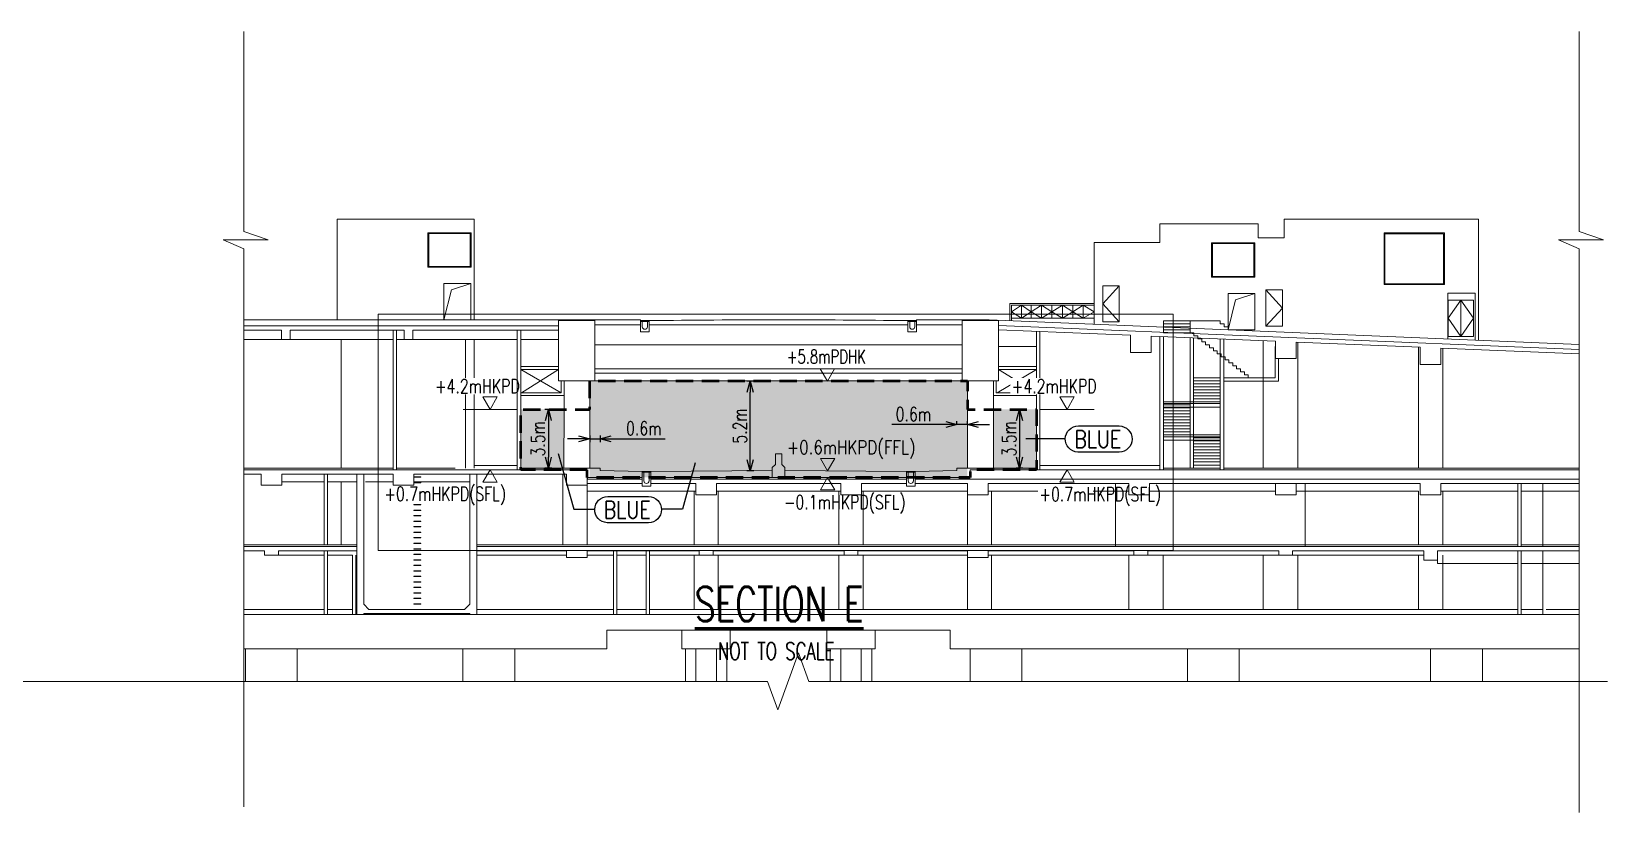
# Model space of a CAD drawing. Header units: millimetres. Extents: x 829698 to 839067, y 817400 to 823544.
# Drawn here: x 837696 to 838609, y 818438 to 818892 of the extents above; entities that cross this region are included whole.
import ezdxf
from ezdxf.enums import TextEntityAlignment as Align

# ---------------------------------------------------------------- set-up
doc = ezdxf.new("R2010")
doc.units = ezdxf.units.MM
doc.linetypes.add('DASHED2', pattern=[0.375, 0.25, -0.125])
for name, color, linetype, lineweight in [('01-feature', 8, 'Continuous', 13), ('01-occup', 7, 'DASHED2', 50), ('01-txt', 7, 'Continuous', 20), ('02-txt', 7, 'Continuous', 25)]:
    doc.layers.add(name, color=color, linetype=linetype, lineweight=lineweight)
doc.layers.add('01-hatch', color=7, linetype='Continuous', lineweight=0, true_color=0xa8def7)
doc.layers.add('viewport', color=2, linetype='Continuous', lineweight=20, plot=False)
doc.styles.add('ROMANS', font='romans.shx', dxfattribs={"width": 0.75})
doc.styles.get("Standard").update_dxf_attribs({"font": 'arial.ttf'})
doc.dimstyles.new('ISO-25', dxfattribs={"dimtxt": 2.5, "dimasz": 2.5, "dimexe": 1.25, "dimexo": 0.625, "dimtad": 1, "dimtxsty": 'Standard', "dimcen": 2.5, "dimadec": 0, "dimazin": 0, "dimtfac": 1, "dimtmove": 0, "dimatfit": 3, "dimfxl": 1, "dimarcsym": 0})

# ---------------------------------------------------------------- blocks, each defined once
blk = doc.blocks.new('_Open30')
at = {"color": 0, "linetype": 'ByBlock', "lineweight": -2}
for p, q in [((-1, 0.27), (0, 0)), ((0, 0), (-1, -0.27)), ((0, 0), (-1, 0))]:
    blk.add_line(p, q, dxfattribs=at)
blk = doc.blocks.new('*D70')
at = {"layer": '01-txt', "color": 0, "lineweight": -2, "transparency": 16777216}
for p, q in [((838114.52, 818688.73), (838110.52, 818688.73)), ((838112.52, 818643.13), (838112.52, 818682.33)), ((838114.52, 818636.73), (838110.52, 818636.73))]:
    blk.add_line(p, q, dxfattribs=at)
at = {"layer": 'Defpoints', "color": 0, "transparency": 16777216}
for p in [(838112.52, 818688.73), (838128.93, 818688.73), (838132.56, 818636.73)]:
    blk.add_point(p, dxfattribs=at)
at = {"layer": '01-txt', "color": 0, "lineweight": -2, "transparency": 16777216, "xscale": 6.4, "yscale": 6.4, "zscale": 6.4}
for p, rotation in [((838112.52, 818688.73), 90), ((838112.52, 818636.73), 270)]:
    blk.add_blockref('_Open30', p, dxfattribs=dict(at, rotation=rotation))
at = {"layer": '01-txt', "color": 0, "lineweight": 20, "transparency": 16777216, "insert": (838106.52, 818662.73), "char_height": 8, "attachment_point": 5, "rotation": 90, "style": 'ROMANS'}
blk.add_mtext('5.2m', dxfattribs=at)
blk = doc.blocks.new('*D71')
at = {"layer": '01-txt', "color": 0, "lineweight": -2, "transparency": 16777216}
for p, q in [((837997.46, 818672.34), (837993.46, 818672.34)), ((837995.46, 818665.94), (837995.46, 818644.63)), ((837997.46, 818638.23), (837993.46, 818638.23))]:
    blk.add_line(p, q, dxfattribs=at)
at = {"layer": 'Defpoints', "color": 0, "transparency": 16777216}
for p in [(838019.43, 818672.34), (837995.46, 818638.23), (838004.43, 818638.23)]:
    blk.add_point(p, dxfattribs=at)
at = {"layer": '01-txt', "color": 0, "lineweight": -2, "transparency": 16777216, "xscale": 6.4, "yscale": 6.4, "zscale": 6.4}
for p, rotation in [((837995.46, 818672.34), 90), ((837995.46, 818638.23), 270)]:
    blk.add_blockref('_Open30', p, dxfattribs=dict(at, rotation=rotation))
at = {"layer": '01-txt', "color": 0, "lineweight": 20, "transparency": 16777216, "insert": (837989.46, 818655.28), "char_height": 8, "attachment_point": 5, "rotation": 90, "style": 'ROMANS'}
blk.add_mtext('3.5m', dxfattribs=at)
blk = doc.blocks.new('*D72')
at = {"layer": '01-txt', "color": 0, "lineweight": -2, "transparency": 16777216}
for p, q in [((838270.63, 818672.34), (838266.63, 818672.34)), ((838268.63, 818665.94), (838268.63, 818644.63)), ((838270.63, 818638.23), (838266.63, 818638.23))]:
    blk.add_line(p, q, dxfattribs=at)
at = {"layer": 'Defpoints', "color": 0, "transparency": 16777216}
for p in [(838278.43, 818672.34), (838268.63, 818638.23), (838278.43, 818638.23)]:
    blk.add_point(p, dxfattribs=at)
at = {"layer": '01-txt', "color": 0, "lineweight": -2, "transparency": 16777216, "xscale": 6.4, "yscale": 6.4, "zscale": 6.4}
for p, rotation in [((838268.63, 818672.34), 90), ((838268.63, 818638.23), 270)]:
    blk.add_blockref('_Open30', p, dxfattribs=dict(at, rotation=rotation))
at = {"layer": '01-txt', "color": 0, "lineweight": 20, "transparency": 16777216, "insert": (838262.63, 818655.28), "char_height": 8, "attachment_point": 5, "rotation": 90, "style": 'ROMANS'}
blk.add_mtext('3.5m', dxfattribs=at)
blk = doc.blocks.new('*D73')
at = {"layer": '01-txt', "color": 0, "lineweight": -2, "transparency": 16777216}
for p, q in [((838013.03, 818655.33), (838006.63, 818655.33)), ((838019.43, 818657.22), (838019.43, 818653.33)), ((838019.43, 818655.33), (838025.56, 818655.33)), ((838025.56, 818657.22), (838025.56, 818653.33)), ((838031.96, 818655.33), (838063.22, 818655.33))]:
    blk.add_line(p, q, dxfattribs=at)
at = {"layer": 'Defpoints', "color": 0, "transparency": 16777216}
for p in [(838019.43, 818659.22), (838025.56, 818659.22), (838025.56, 818655.33)]:
    blk.add_point(p, dxfattribs=at)
at = {"layer": '01-txt', "color": 0, "lineweight": -2, "transparency": 16777216, "xscale": 6.4, "yscale": 6.4, "zscale": 6.4}
blk.add_blockref('_Open30', (838019.43, 818655.33), dxfattribs=at)
at = {"layer": '01-txt', "color": 0, "lineweight": -2, "transparency": 16777216, "xscale": 6.4, "yscale": 6.4, "zscale": 6.4, "rotation": 180}
blk.add_blockref('_Open30', (838025.56, 818655.33), dxfattribs=at)
at = {"layer": '01-txt', "color": 0, "lineweight": 20, "transparency": 16777216, "insert": (838050.79, 818661.33), "char_height": 8, "attachment_point": 5, "style": 'ROMANS'}
blk.add_mtext('0.6m', dxfattribs=at)
blk = doc.blocks.new('*D74')
at = {"layer": '01-txt', "color": 0, "lineweight": -2, "transparency": 16777216}
for p, q in [((838225.91, 818663.59), (838194.65, 818663.59)), ((838232.31, 818663.59), (838232.31, 818665.59)), ((838238.43, 818663.59), (838232.31, 818663.59)), ((838238.43, 818663.59), (838238.43, 818665.59)), ((838244.83, 818663.59), (838251.23, 818663.59))]:
    blk.add_line(p, q, dxfattribs=at)
at = {"layer": 'Defpoints', "color": 0, "transparency": 16777216}
for p in [(838232.31, 818663.59), (838238.43, 818663.59), (838238.43, 818663.59)]:
    blk.add_point(p, dxfattribs=at)
at = {"layer": '01-txt', "color": 0, "lineweight": -2, "transparency": 16777216, "xscale": 6.4, "yscale": 6.4, "zscale": 6.4}
blk.add_blockref('_Open30', (838232.31, 818663.59), dxfattribs=at)
at = {"layer": '01-txt', "color": 0, "lineweight": -2, "transparency": 16777216, "xscale": 6.4, "yscale": 6.4, "zscale": 6.4, "rotation": 180}
blk.add_blockref('_Open30', (838238.43, 818663.59), dxfattribs=at)
at = {"layer": '01-txt', "color": 0, "lineweight": 20, "transparency": 16777216, "insert": (838207.08, 818669.59), "char_height": 8, "attachment_point": 5, "style": 'ROMANS'}
blk.add_mtext('0.6m', dxfattribs=at)

msp = doc.modelspace()

# ---------------------------------------------------------------- hatches: boundary and pattern name
at = {"layer": '01-hatch'}
h = msp.add_hatch(color=256, dxfattribs=at)
h.dxf.hatch_style = 1
h.paths.add_polyline_path([(838004.629, 818672.337), (837979.435, 818672.337), (837979.435, 818637.337), (838004.535, 818637.337)])
h.paths.add_polyline_path([(838238.435, 818688.837), (838019.435, 818688.837), (838019.435, 818632.837), (838238.435, 818632.837)])
h.paths.add_polyline_path([(838278.435, 818672.337), (838253.435, 818672.337), (838253.435, 818637.337), (838278.435, 818637.337)])

# ---------------------------------------------------------------- linework, layer by layer
at = {"layer": '01-feature'}
for p, q in [((837872.935, 818724.335), (837872.935, 818782.777)), ((837872.935, 818782.777), (837952.435, 818782.777)), ((837952.435, 818724.335), (837952.435, 818782.777)), ((838349.993, 818780.047), (838406.993, 818780.047)), ((838349.993, 818769.087), (838349.993, 818780.047)), ((838406.993, 818771.837), (838406.993, 818780.047)), ((838421.993, 818782.737), (838534.712, 818782.737)), ((838534.712, 818782.737), (838534.712, 818712.482)), ((838311.935, 818769.087), (838349.993, 818769.087)), ((838311.935, 818721.788), (838311.935, 818769.087)), ((837934.935, 818724.335), (837934.935, 818745.335)), ((837950.435, 818745.335), (837934.935, 818745.335)), ((837950.435, 818724.335), (837950.435, 818745.335)), ((838326.438, 818744.079), (838316.938, 818744.079)), ((838316.938, 818744.079), (838316.938, 818723.079)), ((838326.438, 818723.079), (838326.438, 818744.079)), ((838311.935, 818733.792), (838262.938, 818733.792)), ((838262.938, 818733.792), (838262.938, 818723.834)), ((838311.935, 818732.792), (838263.938, 818732.792)), ((838263.938, 818732.792), (838263.938, 818723.792)), ((838269.688, 818732.792), (838269.688, 818725.292)), ((838275.438, 818732.792), (838275.438, 818725.292)), ((838281.438, 818732.792), (838281.438, 818725.292)), ((838287.438, 818732.792), (838287.438, 818725.292)), ((838293.438, 818732.792), (838293.438, 818725.292)), ((838299.438, 818732.792), (838299.438, 818725.292)), ((838305.438, 818732.792), (838305.438, 818725.292)), ((838389.493, 818718.548), (838389.493, 818739.548)), ((838389.493, 818739.548), (838404.993, 818739.548)), ((838404.993, 818718.548), (838404.993, 818739.548)), ((838411.493, 818720.629), (838411.493, 818741.629)), ((838411.493, 818741.629), (838420.993, 818741.629)), ((838420.993, 818741.629), (838420.993, 818720.629)), ((838516.979, 818713.223), (838516.979, 818739.713)), ((838516.979, 818739.713), (838532.712, 818739.713)), ((838517.212, 818735.713), (838531.712, 818735.713)), ((838517.212, 818735.713), (838517.212, 818714.713)), ((838524.462, 818735.713), (838524.462, 818714.713)), ((838531.712, 818735.713), (838531.712, 818714.713)), ((838532.712, 818712.566), (838532.712, 818739.713)), ((838048.935, 818717.335), (838048.935, 818723.835)), ((838049.435, 818723.335), (838049.435, 818723.835)), ((838049.935, 818723.335), (838049.935, 818723.835)), ((838050.435, 818723.335), (838050.435, 818723.835)), ((838050.935, 818723.335), (838050.935, 818723.835)), ((838051.435, 818723.335), (838051.435, 818723.835)), ((838051.935, 818723.335), (838051.935, 818723.835)), ((838052.435, 818723.335), (838052.435, 818723.835)), ((838052.935, 818723.335), (838052.935, 818723.835)), ((838053.435, 818723.335), (838053.435, 818723.835)), ((838204.435, 818723.335), (838204.435, 818723.835)), ((838204.935, 818723.335), (838204.935, 818723.835)), ((838205.435, 818723.335), (838205.435, 818723.835)), ((838205.935, 818723.335), (838205.935, 818723.835)), ((838206.435, 818723.335), (838206.435, 818723.835)), ((838206.935, 818723.335), (838206.935, 818723.835)), ((838207.435, 818723.335), (838207.435, 818723.835)), ((838207.935, 818723.335), (838207.935, 818723.835)), ((838208.435, 818723.335), (838208.435, 818723.835)), ((838208.935, 818717.335), (838208.935, 818723.835)), ((838311.935, 818725.292), (838263.938, 818725.292)), ((838351.993, 818723.787), (838384.993, 818723.787)), ((838351.993, 818716.81), (838351.993, 818723.787)), ((838367.493, 818716.81), (838367.493, 818723.787)), ((838384.993, 818722.048), (838384.993, 818723.787)), ((837818.882, 818720.835), (838001.435, 818720.835)), ((837818.882, 818718.335), (837840.739, 818718.335)), ((837840.739, 818712.835), (837840.739, 818718.335)), ((837845.739, 818712.835), (837845.739, 818718.335)), ((837845.739, 818718.335), (837911.935, 818718.335)), ((837911.935, 818712.835), (837911.935, 818718.335)), ((837916.935, 818712.835), (837916.935, 818718.335)), ((837916.935, 818718.335), (838001.435, 818718.335)), ((838049.935, 818720.335), (838049.935, 818723.335)), ((838052.935, 818720.335), (838052.935, 818723.335)), ((838204.935, 818720.335), (838204.935, 818723.335)), ((838207.935, 818720.335), (838207.935, 818723.335)), ((838592.995, 818707.045), (838256.435, 818721.103)), ((838332.935, 818715.406), (838256.435, 818718.601)), ((838278.435, 818717.682), (838278.435, 818637.337)), ((838280.435, 818717.598), (838280.435, 818637.337)), ((838316.938, 818723.079), (838326.438, 818723.079)), ((838332.935, 818705.404), (838332.935, 818715.406)), ((838344.935, 818705.404), (838344.935, 818714.904)), ((838416.951, 818711.896), (838344.935, 818714.904)), ((838349.993, 818714.693), (838349.993, 818637.337)), ((838351.993, 818722.043), (838367.493, 818722.043)), ((838351.993, 818720.299), (838367.493, 818720.299)), ((838351.993, 818718.554), (838367.493, 818718.554)), ((838351.993, 818716.81), (838369.743, 818716.81)), ((838351.993, 818714.61), (838351.993, 818637.337)), ((838384.993, 818722.048), (838387.243, 818722.048)), ((838387.243, 818720.298), (838387.243, 818722.048)), ((838387.243, 818720.298), (838389.493, 818720.298)), ((838389.493, 818718.548), (838404.993, 818718.548)), ((838420.993, 818720.629), (838411.493, 818720.629)), ((838531.712, 818714.713), (838517.212, 818714.713)), ((837818.882, 818712.835), (837905.435, 818712.835)), ((837840.739, 818712.835), (837845.739, 818712.835)), ((837907.435, 818712.835), (837977.435, 818712.835)), ((837911.935, 818712.835), (837916.935, 818712.835)), ((837947.435, 818638.337), (837947.435, 818712.835)), ((837952.435, 818638.337), (837952.435, 818712.835)), ((837979.435, 818712.835), (838001.435, 818712.835)), ((838332.935, 818705.404), (838344.935, 818705.404)), ((838367.493, 818638.337), (838367.493, 818713.962)), ((838369.493, 818638.337), (838369.493, 818713.879)), ((838384.993, 818637.337), (838384.993, 818713.231)), ((838386.993, 818637.337), (838386.993, 818713.148)), ((838416.743, 818690.649), (838416.743, 818708.835)), ((838416.951, 818701.895), (838416.951, 818711.896)), ((838428.951, 818701.895), (838428.951, 818711.395)), ((838500.951, 818708.388), (838428.951, 818711.395)), ((838500.951, 818698.386), (838500.951, 818708.388)), ((838592.995, 818704.543), (838512.951, 818707.886)), ((838512.951, 818698.386), (838512.951, 818707.886)), ((838416.951, 818701.895), (838428.951, 818701.895)), ((838418.743, 818688.649), (838418.743, 818701.895)), ((838500.951, 818698.386), (838512.951, 818698.386)), ((838002.935, 818688.837), (838004.635, 818688.837)), ((838002.935, 818682.037), (838002.935, 818688.837)), ((838004.635, 818688.837), (838004.635, 818673.337)), ((838019.435, 818688.837), (838019.435, 818638.337)), ((838235.435, 818695.837), (838022.435, 818695.837)), ((838022.435, 818693.337), (838235.435, 818693.337)), ((838238.435, 818688.837), (838238.435, 818638.337)), ((838255.135, 818688.837), (838253.435, 818688.837)), ((838253.435, 818688.837), (838253.435, 818680.337)), ((838255.135, 818682.037), (838255.135, 818688.837)), ((838369.493, 818690.649), (838384.993, 818690.649)), ((838369.493, 818688.905), (838384.993, 818688.905)), ((838369.493, 818687.161), (838384.993, 818687.161)), ((838386.993, 818690.649), (838416.743, 818690.649)), ((838386.993, 818688.649), (838418.743, 818688.649)), ((837979.435, 818682.037), (838002.935, 818682.037)), ((838004.635, 818680.337), (837979.435, 818680.337)), ((838253.435, 818680.337), (838253.435, 818638.337)), ((838253.435, 818680.337), (838278.435, 818680.337)), ((838278.435, 818682.037), (838255.135, 818682.037)), ((838369.493, 818685.417), (838384.993, 818685.417)), ((838369.493, 818683.673), (838384.993, 818683.673)), ((838369.493, 818681.929), (838384.993, 818681.929)), ((838369.493, 818680.185), (838384.993, 818680.185)), ((838369.493, 818678.441), (838384.993, 818678.441)), ((837979.435, 818673.337), (837979.435, 818675.037)), ((838004.635, 818673.337), (838004.435, 818638.337)), ((838278.435, 818673.337), (838278.435, 818675.037)), ((838351.993, 818676.697), (838384.993, 818676.697)), ((838351.993, 818675.697), (838384.993, 818675.697)), ((838351.993, 818674.957), (838367.493, 818674.957)), ((838351.993, 818673.697), (838384.993, 818673.697)), ((838351.993, 818673.213), (838367.493, 818673.213)), ((838351.993, 818671.469), (838367.493, 818671.469)), ((838351.993, 818669.725), (838367.493, 818669.725)), ((838351.993, 818667.981), (838367.493, 818667.981)), ((838351.993, 818666.237), (838367.493, 818666.237)), ((838351.993, 818664.493), (838367.493, 818664.493)), ((838351.993, 818662.749), (838367.493, 818662.749)), ((838351.993, 818661.005), (838367.493, 818661.005)), ((838351.993, 818659.261), (838367.493, 818659.261)), ((838351.993, 818657.517), (838384.993, 818657.517)), ((838351.993, 818656.517), (838384.993, 818656.517)), ((838351.993, 818654.517), (838384.993, 818654.517)), ((838369.493, 818655.777), (838384.993, 818655.777)), ((838369.493, 818654.033), (838384.993, 818654.033)), ((838369.493, 818652.289), (838384.993, 818652.289)), ((838369.493, 818650.545), (838384.993, 818650.545)), ((838130.76, 818646.567), (838127.11, 818646.567)), ((838127.11, 818646.567), (838127.11, 818640.367)), ((838130.76, 818640.367), (838130.76, 818646.567)), ((838369.493, 818648.801), (838384.993, 818648.801)), ((838369.493, 818647.057), (838384.993, 818647.057)), ((838369.493, 818645.313), (838384.993, 818645.313)), ((838369.493, 818643.569), (838384.993, 818643.569)), ((838369.493, 818641.825), (838384.993, 818641.825)), ((837818.882, 818638.337), (837905.435, 818638.337)), ((837818.882, 818637.337), (837917.435, 818637.337)), ((837828.935, 818634.837), (837818.882, 818634.837)), ((837828.935, 818628.337), (837828.935, 818634.837)), ((837840.935, 818628.337), (837840.935, 818634.837)), ((837905.435, 818634.837), (837840.935, 818634.837)), ((837865.435, 818593.837), (837865.435, 818634.837)), ((837867.435, 818593.837), (837867.435, 818634.837)), ((837884.438, 818553.337), (837884.438, 818634.837)), ((837888.438, 818559.337), (837888.438, 818634.837)), ((837905.435, 818628.337), (837905.435, 818634.837)), ((837907.435, 818638.337), (837941.351, 818638.337)), ((837917.435, 818637.337), (838017.935, 818637.337)), ((837917.435, 818628.337), (837917.435, 818634.837)), ((838005.935, 818634.837), (837917.435, 818634.837)), ((837949.935, 818559.337), (837949.935, 818634.837)), ((837952.435, 818639.837), (837977.435, 818639.837)), ((837953.935, 818553.337), (837953.935, 818634.837)), ((837979.435, 818638.337), (838025.56, 818638.337)), ((838005.935, 818634.837), (838005.935, 818630.837)), ((838005.935, 818628.337), (838005.935, 818634.837)), ((838017.935, 818632.837), (838017.935, 818637.337)), ((838017.935, 818628.337), (838017.935, 818634.837)), ((838017.935, 818632.837), (838049.81, 818632.837)), ((838025.56, 818638.337), (838025.56, 818636.837)), ((838049.81, 818636.337), (838025.56, 818636.837)), ((838049.81, 818627.837), (838049.81, 818636.337)), ((838050.31, 818635.837), (838050.31, 818636.337)), ((838050.81, 818635.837), (838050.81, 818636.337)), ((838050.81, 818630.837), (838050.81, 818635.837)), ((838051.31, 818635.837), (838051.31, 818636.337)), ((838051.81, 818635.837), (838051.81, 818636.337)), ((838052.31, 818635.837), (838052.31, 818636.337)), ((838052.81, 818635.837), (838052.81, 818636.337)), ((838053.31, 818635.837), (838053.31, 818636.337)), ((838053.81, 818635.837), (838053.81, 818636.337)), ((838053.81, 818630.837), (838053.81, 818635.837)), ((838054.31, 818635.837), (838054.31, 818636.337)), ((838054.81, 818636.337), (838125.31, 818636.837)), ((838054.81, 818632.837), (838203.06, 818632.837)), ((838054.81, 818630.337), (838054.81, 818632.837)), ((838127.11, 818640.367), (838125.31, 818638.567)), ((838125.31, 818638.567), (838125.31, 818632.837)), ((838125.31, 818632.837), (838132.56, 818632.837)), ((838132.56, 818638.567), (838130.76, 818640.367)), ((838132.56, 818632.837), (838132.56, 818638.567)), ((838203.06, 818636.337), (838132.56, 818636.837)), ((838203.06, 818630.337), (838203.06, 818632.837)), ((838203.56, 818635.837), (838203.56, 818636.337)), ((838204.06, 818635.837), (838204.06, 818636.337)), ((838204.06, 818630.837), (838204.06, 818635.837)), ((838204.56, 818635.837), (838204.56, 818636.337)), ((838205.06, 818635.837), (838205.06, 818636.337)), ((838205.56, 818635.837), (838205.56, 818636.337)), ((838206.06, 818635.837), (838206.06, 818636.337)), ((838206.56, 818635.837), (838206.56, 818636.337)), ((838207.06, 818635.837), (838207.06, 818636.337)), ((838207.06, 818630.837), (838207.06, 818635.837)), ((838207.56, 818635.837), (838207.56, 818636.337)), ((838208.06, 818636.337), (838232.31, 818636.837)), ((838208.06, 818627.837), (838208.06, 818636.337)), ((838208.06, 818632.837), (838239.935, 818632.837)), ((838208.06, 818630.337), (838208.06, 818632.837)), ((838232.31, 818638.337), (838278.435, 818638.337)), ((838232.31, 818638.337), (838232.31, 818636.837)), ((838239.935, 818632.837), (838239.935, 818637.337)), ((838239.935, 818637.337), (838592.995, 818637.337)), ((838280.435, 818639.837), (838349.935, 818639.837)), ((838351.935, 818638.337), (838384.993, 818638.337)), ((838369.493, 818640.081), (838384.993, 818640.081)), ((838386.993, 818638.337), (838592.995, 818638.337)), ((837840.935, 818628.337), (837828.935, 818628.337)), ((837875.435, 818593.837), (837875.435, 818630.337)), ((837917.435, 818628.337), (837905.435, 818628.337)), ((838017.935, 818628.337), (838005.935, 818628.337)), ((838049.81, 818631.837), (838017.935, 818631.837)), ((838049.81, 818629.337), (838017.935, 818629.337)), ((838203.06, 818631.837), (838054.81, 818631.837)), ((838080.935, 818629.337), (838054.81, 818629.337)), ((838080.935, 818622.837), (838080.935, 818629.337)), ((838092.935, 818622.837), (838092.935, 818629.337)), ((838164.935, 818629.337), (838092.935, 818629.337)), ((838164.935, 818622.837), (838164.935, 818629.337)), ((838176.935, 818622.837), (838176.935, 818629.337)), ((838203.06, 818629.337), (838176.935, 818629.337)), ((838592.995, 818631.837), (838208.06, 818631.837)), ((838238.435, 818629.337), (838208.06, 818629.337)), ((838238.435, 818622.837), (838238.435, 818629.337)), ((838250.435, 818622.837), (838250.435, 818629.337)), ((838331.935, 818629.337), (838250.435, 818629.337)), ((838324.173, 818592.837), (838324.173, 818629.337)), ((838331.935, 818622.837), (838331.935, 818629.337)), ((838343.935, 818622.837), (838343.935, 818629.337)), ((838429.42, 818629.337), (838343.935, 818629.337)), ((838416.951, 818622.837), (838416.951, 818629.337)), ((838500.951, 818629.337), (838428.951, 818629.337)), ((838428.951, 818622.837), (838428.951, 818629.337)), ((838434.173, 818592.837), (838434.173, 818629.337)), ((838499.935, 818593.837), (838499.935, 818624.837)), ((838500.951, 818622.837), (838500.951, 818629.337)), ((838512.951, 818622.837), (838512.951, 818629.337)), ((838592.995, 818629.337), (838512.951, 818629.337)), ((838513.935, 818593.837), (838513.935, 818624.837)), ((838557.435, 818592.837), (838557.435, 818629.337)), ((838559.435, 818592.837), (838559.435, 818629.337)), ((838571.935, 818592.837), (838571.935, 818629.337)), ((838092.935, 818622.837), (838080.935, 818622.837)), ((838176.935, 818622.837), (838164.935, 818622.837)), ((838250.435, 818622.837), (838238.435, 818622.837)), ((838343.935, 818622.837), (838331.935, 818622.837)), ((838428.951, 818622.837), (838416.951, 818622.837)), ((838512.951, 818622.837), (838500.951, 818622.837)), ((837884.438, 818593.837), (837818.882, 818593.837)), ((837884.438, 818592.837), (837818.882, 818592.837)), ((837830.935, 818590.337), (837818.882, 818590.337)), ((837830.935, 818587.837), (837830.935, 818590.337)), ((837838.935, 818587.837), (837830.935, 818587.837)), ((837838.935, 818587.837), (837838.935, 818590.337)), ((837884.438, 818590.337), (837838.935, 818590.337)), ((837838.935, 818587.837), (837865.435, 818587.837)), ((837865.435, 818553.337), (837865.435, 818590.337)), ((837867.435, 818553.337), (837867.435, 818590.337)), ((837867.435, 818587.837), (837881.938, 818587.837)), ((837881.938, 818553.337), (837881.938, 818587.837)), ((837883.938, 818553.337), (837883.938, 818587.837)), ((838499.935, 818593.837), (837953.935, 818593.837)), ((838592.995, 818592.837), (837953.935, 818592.837)), ((838005.935, 818590.337), (837953.935, 818590.337)), ((838005.935, 818587.837), (837953.935, 818587.837)), ((838005.935, 818586.337), (838005.935, 818590.337)), ((838082.935, 818590.337), (838017.935, 818590.337)), ((838017.935, 818586.337), (838017.935, 818590.337)), ((838033.185, 818587.837), (838017.935, 818587.837)), ((838033.185, 818553.337), (838033.185, 818590.337)), ((838035.185, 818553.337), (838035.185, 818590.337)), ((838052.185, 818587.837), (838035.185, 818587.837)), ((838052.185, 818553.337), (838052.185, 818590.337)), ((838054.185, 818553.337), (838054.185, 818590.337)), ((838082.935, 818587.837), (838054.185, 818587.837)), ((838082.935, 818587.837), (838082.935, 818590.337)), ((838090.935, 818587.837), (838082.935, 818587.837)), ((838166.935, 818590.337), (838090.935, 818590.337)), ((838090.935, 818587.837), (838090.935, 818590.337)), ((838090.935, 818587.837), (838166.935, 818587.837)), ((838166.935, 818587.837), (838166.935, 818590.337)), ((838174.935, 818587.837), (838166.935, 818587.837)), ((838238.435, 818590.337), (838174.935, 818590.337)), ((838174.935, 818587.837), (838174.935, 818590.337)), ((838174.935, 818587.837), (838238.435, 818587.837)), ((838238.435, 818586.337), (838238.435, 818590.337)), ((838334.935, 818590.337), (838250.435, 818590.337)), ((838250.435, 818586.337), (838250.435, 818590.337)), ((838334.935, 818587.837), (838250.435, 818587.837)), ((838334.935, 818587.837), (838334.935, 818590.337)), ((838342.935, 818587.837), (838334.935, 818587.837)), ((838418.935, 818590.337), (838342.935, 818590.337)), ((838342.935, 818587.837), (838342.935, 818590.337)), ((838342.935, 818587.837), (838418.935, 818587.837)), ((838418.935, 818587.837), (838418.935, 818590.337)), ((838426.935, 818587.837), (838418.935, 818587.837)), ((838502.935, 818590.337), (838426.935, 818590.337)), ((838426.935, 818587.837), (838426.935, 818590.337)), ((838502.935, 818587.837), (838426.935, 818587.837)), ((838557.435, 818593.837), (838499.935, 818593.837)), ((838502.935, 818584.837), (838502.935, 818590.337)), ((838592.995, 818590.337), (838510.935, 818590.337)), ((838510.935, 818584.837), (838510.935, 818590.337)), ((838557.435, 818553.337), (838557.435, 818590.337)), ((838592.995, 818593.837), (838559.435, 818593.837)), ((838559.435, 818553.337), (838559.435, 818590.337)), ((838571.935, 818553.337), (838571.935, 818590.337)), ((838017.935, 818586.337), (838005.935, 818586.337)), ((838250.435, 818586.337), (838238.435, 818586.337)), ((838510.935, 818584.837), (838502.935, 818584.837)), ((838510.935, 818584.837), (838510.935, 818582.837)), ((838510.935, 818582.837), (838557.435, 818582.837)), ((838559.435, 818582.837), (838571.935, 818582.837)), ((838571.935, 818582.837), (838592.995, 818582.837)), ((837891.438, 818556.337), (837888.438, 818559.337)), ((837946.935, 818556.337), (837949.935, 818559.337)), ((837865.435, 818556.337), (837818.882, 818556.337)), ((838592.995, 818553.337), (837818.882, 818553.337)), ((837881.938, 818556.337), (837867.435, 818556.337)), ((837949.935, 818553.837), (837888.438, 818553.837, 0)), ((837888.438, 818553.337), (837888.438, 818553.837)), ((837946.935, 818556.337), (837891.438, 818556.337)), ((837949.935, 818553.337, 0), (837949.935, 818553.837, 0)), ((838033.185, 818556.337), (837953.935, 818556.337)), ((838052.185, 818556.337), (838035.185, 818556.337)), ((838557.435, 818556.337), (838054.185, 818556.337)), ((838571.935, 818556.337), (838559.435, 818556.337)), ((838592.995, 818556.337), (838573.935, 818556.337)), ((838228.435, 818544.337), (838029.435, 818544.337)), ((838029.435, 818533.337), (838029.435, 818544.337)), ((838072.935, 818533.337), (838072.935, 818544.337)), ((838100.935, 818533.337), (838100.935, 818544.337)), ((838156.935, 818533.337), (838156.935, 818544.337)), ((838184.935, 818533.337), (838184.935, 818544.337)), ((838228.435, 818533.337), (838228.435, 818544.337)), ((838029.435, 818533.337), (837818.882, 818533.337)), ((837819.935, 818514.528), (837819.935, 818533.337)), ((837849.935, 818514.528), (837849.935, 818533.337)), ((837945.935, 818514.528), (837945.935, 818533.337)), ((837975.935, 818514.528), (837975.935, 818533.337)), ((838100.935, 818533.337), (838072.935, 818533.337)), ((838074.885, 818514.528), (838074.885, 818533.337)), ((838080.985, 818514.528), (838080.985, 818533.337)), ((838092.885, 818514.528), (838092.885, 818533.337)), ((838098.985, 818514.528), (838098.985, 818533.337)), ((838184.935, 818533.337), (838156.935, 818533.337)), ((838158.885, 818514.528), (838158.885, 818533.337)), ((838164.985, 818514.528), (838164.985, 818533.337)), ((838176.885, 818514.528), (838176.885, 818533.337)), ((838182.985, 818514.528), (838182.985, 818533.337)), ((838592.995, 818533.337), (838228.435, 818533.337)), ((838239.935, 818514.528), (838239.935, 818533.337)), ((838269.935, 818514.528), (838269.935, 818533.337)), ((838365.935, 818514.528), (838365.935, 818533.337)), ((838395.935, 818514.528), (838395.935, 818533.337)), ((838506.935, 818514.528), (838506.935, 818533.337)), ((838536.935, 818514.528), (838536.935, 818533.337))]:
    msp.add_line(p, q, dxfattribs=at)
for points in [[(837818.882, 818891.606), (837818.882, 818775.582), (837833.091, 818770.637), (837806.977, 818770.637), (837818.882, 818765.411), (837818.882, 818441.713)], [(838592.995, 818891.606), (838592.995, 818775.582), (838607.204, 818770.637), (838581.09, 818770.637), (838592.995, 818765.411), (838592.995, 818438.456)], [(838406.993, 818771.837), (838421.993, 818771.837), (838421.993, 818782.737)], [(837950.435, 818745.335), (837939.218, 818741.708), (837934.935, 818724.335)], [(838326.438, 818744.079), (838316.938, 818733.579), (838326.438, 818723.079)], [(838269.688, 818732.792), (838275.438, 818729.042), (838269.688, 818725.292), (838263.938, 818729.042), (838269.688, 818732.792)], [(838281.438, 818732.792), (838287.438, 818729.042), (838281.438, 818725.292), (838275.438, 818729.042), (838281.438, 818732.792)], [(838293.438, 818732.792), (838299.438, 818729.042), (838293.438, 818725.292), (838287.438, 818729.042), (838293.438, 818732.792)], [(838305.438, 818732.792), (838311.935, 818729.042), (838305.438, 818725.292), (838299.438, 818729.042), (838305.438, 818732.792)], [(838404.993, 818739.548), (838393.777, 818735.92), (838389.493, 818718.548)], [(838411.493, 818741.629), (838420.993, 818731.129), (838411.493, 818720.629)], [(838524.462, 818735.713), (838517.212, 818725.213), (838524.462, 818714.713)], [(838524.462, 818735.713), (838531.712, 818725.213), (838524.462, 818714.713)], [(837818.882, 818724.335), (838048.935, 818724.335), (838048.935, 818723.835)], [(838048.935, 818717.335), (838053.935, 818717.335), (838053.935, 818723.835)], [(838208.935, 818717.335), (838203.935, 818717.335), (838203.935, 818723.835)], [(838208.935, 818723.835), (838208.935, 818724.335)], [(838592.995, 818710.048), (838250.935, 818724.335), (838208.94, 818724.335)], [(837905.435, 818637.337), (837905.435, 818718.335)], [(837905.435, 818637.337), (837905.435, 818718.335)], [(837907.435, 818637.337), (837907.435, 818718.335)], [(837907.435, 818637.337), (837907.435, 818718.335)], [(837977.435, 818637.337), (837977.435, 818718.335)], [(837977.435, 818637.337), (837977.435, 818718.335)], [(837979.435, 818637.337), (837979.435, 818718.335)], [(837979.435, 818637.337), (837979.435, 818718.335)], [(838022.435, 818721.335), (838048.935, 818721.335)], [(838053.935, 818721.335), (838125.456, 818721.335)], [(838203.935, 818721.335), (838132.407, 818721.335)], [(838235.435, 818721.335), (838208.935, 818721.335)], [(838369.743, 818716.81), (838369.743, 818715.066), (838371.993, 818715.066), (838371.993, 818713.322), (838374.243, 818713.322), (838374.243, 818711.578), (838376.493, 818711.578), (838376.493, 818709.834), (838378.743, 818709.834), (838378.743, 818708.09), (838380.993, 818708.09), (838380.993, 818706.346), (838383.243, 818706.346), (838383.243, 818704.602), (838385.493, 818704.602), (838385.493, 818702.858), (838387.743, 818702.858), (838387.743, 818701.114), (838389.993, 818701.114), (838389.993, 818699.37), (838392.243, 818699.37), (838392.243, 818697.625), (838394.493, 818697.625), (838394.493, 818695.881), (838396.743, 818695.881), (838396.743, 818694.137), (838398.993, 818694.137), (838398.993, 818692.393), (838401.243, 818692.393), (838401.243, 818690.649)], [(837875.435, 818712.835), (837875.435, 818638.337)], [(838235.435, 818709.837), (838022.435, 818709.837)], [(838278.435, 818708.835), (838256.435, 818708.835)], [(838409.935, 818712.189), (838409.935, 818638.337)], [(838429.935, 818711.354), (838429.935, 818638.337)], [(838499.935, 818708.43), (838499.935, 818638.337)], [(838513.935, 818707.845), (838513.935, 818638.337)], [(837979.435, 818697.237), (838001.435, 818697.237)], [(838256.435, 818697.237), (838278.435, 818697.237)], [(837979.435, 818695.537), (838002.935, 818682.037)], [(837979.435, 818695.537), (838001.435, 818695.537)], [(838001.435, 818695.537), (837979.924, 818682.037)], [(838235.435, 818688.837), (838022.435, 818688.837)], [(838278.435, 818695.537), (838255.624, 818682.037)], [(838256.435, 818695.537), (838278.435, 818682.037)], [(838256.435, 818695.537), (838278.435, 818695.537)], [(838005.935, 818628.337), (838005.935, 818634.837), (837953.935, 818634.837)], [(838003.935, 818634.837), (838003.935, 818593.837)], [(838049.81, 818627.837), (838054.81, 818627.837), (838054.81, 818636.337)], [(838050.81, 818633.567), (838050.81, 818634.567)], [(838208.06, 818627.837), (838203.06, 818627.837), (838203.06, 818636.337)], [(838207.06, 818633.567), (838207.06, 818634.567)], [(837865.435, 818630.337), (837840.935, 818630.337)], [(837884.438, 818630.337), (837867.435, 818630.337)], [(837905.435, 818630.337), (837889.438, 818630.337)], [(837949.935, 818630.337), (837917.435, 818630.337)], [(838080.935, 818624.837), (838017.935, 818624.837), (838017.935, 818628.337)], [(838017.935, 818624.837), (838017.935, 818593.837)], [(838079.935, 818624.837), (838079.935, 818593.837)], [(838164.935, 818624.837), (838092.935, 818624.837)], [(838093.935, 818624.837), (838093.935, 818593.837)], [(838163.935, 818624.837), (838163.935, 818593.837)], [(838238.435, 818624.837), (838176.935, 818624.837)], [(838177.935, 818624.837), (838177.935, 818593.837)], [(838238.435, 818624.837), (838238.435, 818593.837)], [(838331.935, 818624.837), (838250.435, 818624.837)], [(838252.435, 818624.837), (838252.435, 818593.837)], [(838416.951, 818624.837), (838343.935, 818624.837)], [(838499.951, 818624.837), (838428.951, 818624.837)], [(838557.435, 818624.837), (838512.951, 818624.837)], [(838592.995, 818624.837), (838559.435, 818624.837)], [(838079.935, 818587.837), (838079.935, 818556.337)], [(838093.935, 818587.837), (838093.935, 818556.337)], [(838163.935, 818587.837), (838163.935, 818556.337)], [(838177.935, 818587.837), (838177.935, 818556.337)], [(838238.435, 818587.837), (838238.435, 818556.337)], [(838252.435, 818587.837), (838252.435, 818556.337)], [(838331.935, 818587.837), (838331.935, 818556.337)], [(838351.935, 818587.837), (838351.935, 818556.337)], [(838409.935, 818587.837), (838409.935, 818556.337)], [(838429.935, 818587.837), (838429.935, 818556.337)], [(838499.935, 818587.837), (838499.935, 818556.337)], [(838513.935, 818587.837), (838513.935, 818556.337)], [(837634.97, 818514.528), (838122.512, 818514.528), (838128.512, 818498.043), (838140.512, 818531.013), (838146.512, 818514.528), (838609.476, 818514.528)]]:
    msp.add_lwpolyline(points, dxfattribs=at)
for points in [[(837925.661, 818754.837), (837950.661, 818754.837), (837950.661, 818774.837), (837925.661, 818774.837)], [(837926.161, 818755.337), (837950.161, 818755.337), (837950.161, 818774.337), (837926.161, 818774.337)], [(838479.979, 818744.737), (838514.979, 818744.737), (838514.979, 818774.737), (838479.979, 818774.737)], [(838480.479, 818745.237), (838514.479, 818745.237), (838514.479, 818774.237), (838480.479, 818774.237)], [(838379.993, 818749.047), (838404.993, 818749.047), (838404.993, 818769.047), (838379.993, 818769.047)], [(838380.493, 818749.547), (838404.493, 818749.547), (838404.493, 818768.547), (838380.493, 818768.547)], [(838001.435, 818688.837), (838022.435, 818688.837), (838022.435, 818723.837), (838001.435, 818723.837)], [(838053.935, 818723.835), (838048.935, 818723.835), (838048.935, 818723.335), (838053.935, 818723.335)], [(838208.935, 818723.835), (838203.935, 818723.835), (838203.935, 818723.335), (838208.935, 818723.335)], [(838235.435, 818688.837), (838256.435, 818688.837), (838256.435, 818723.837), (838235.435, 818723.837)], [(837917.566, 818632.937), (837921.566, 818632.937), (837921.566, 818633.137), (837917.566, 818633.137)], [(838054.81, 818636.337), (838049.81, 818636.337), (838049.81, 818635.837), (838054.81, 818635.837)], [(838203.06, 818636.337), (838208.06, 818636.337), (838208.06, 818635.837), (838203.06, 818635.837)], [(837917.566, 818629.737), (837921.566, 818629.737), (837921.566, 818629.937), (837917.566, 818629.937)], [(837917.566, 818626.537), (837921.566, 818626.537), (837921.566, 818626.737), (837917.566, 818626.737)], [(837917.566, 818623.337), (837921.566, 818623.337), (837921.566, 818623.537), (837917.566, 818623.537)], [(837917.566, 818620.137), (837921.566, 818620.137), (837921.566, 818620.337), (837917.566, 818620.337)], [(837917.566, 818616.937), (837921.566, 818616.937), (837921.566, 818617.137), (837917.566, 818617.137)], [(837917.566, 818613.737), (837921.566, 818613.737), (837921.566, 818613.937), (837917.566, 818613.937)], [(837917.566, 818610.537), (837921.566, 818610.537), (837921.566, 818610.737), (837917.566, 818610.737)], [(837917.566, 818607.337), (837921.566, 818607.337), (837921.566, 818607.537), (837917.566, 818607.537)], [(837917.566, 818604.137), (837921.566, 818604.137), (837921.566, 818604.337), (837917.566, 818604.337)], [(837917.566, 818600.937), (837921.566, 818600.937), (837921.566, 818601.137), (837917.566, 818601.137)], [(837917.566, 818597.737), (837921.566, 818597.737), (837921.566, 818597.937), (837917.566, 818597.937)], [(837917.566, 818594.537), (837921.566, 818594.537), (837921.566, 818594.737), (837917.566, 818594.737)], [(837917.566, 818591.337), (837921.566, 818591.337), (837921.566, 818591.537), (837917.566, 818591.537)], [(837917.566, 818588.137), (837921.566, 818588.137), (837921.566, 818588.337), (837917.566, 818588.337)], [(837917.566, 818584.937), (837921.566, 818584.937), (837921.566, 818585.137), (837917.566, 818585.137)], [(837917.566, 818581.737), (837921.566, 818581.737), (837921.566, 818581.937), (837917.566, 818581.937)], [(837917.566, 818578.537), (837921.566, 818578.537), (837921.566, 818578.737), (837917.566, 818578.737)], [(837917.566, 818575.337), (837921.566, 818575.337), (837921.566, 818575.537), (837917.566, 818575.537)], [(837917.566, 818572.137), (837921.566, 818572.137), (837921.566, 818572.337), (837917.566, 818572.337)], [(837917.566, 818568.937), (837921.566, 818568.937), (837921.566, 818569.137), (837917.566, 818569.137)], [(837917.566, 818565.737), (837921.566, 818565.737), (837921.566, 818565.937), (837917.566, 818565.937)], [(837917.566, 818562.537), (837921.566, 818562.537), (837921.566, 818562.737), (837917.566, 818562.737)], [(837917.566, 818559.337), (837921.566, 818559.337), (837921.566, 818559.537), (837917.566, 818559.537)]]:
    msp.add_lwpolyline(points, close=True, dxfattribs=at)
for centre, radius, start, end in [((838128.935, 813111.186), 5613.151, 89.23501, 90.76499), ((838051.435, 818720.335), 1.5, 180, 0), ((838128.935, 813111.186), 5610.151, 89.965849, 90.034151), ((838206.435, 818720.335), 1.5, 180, 0), ((838052.31, 818630.837), 1.5, 180, 0), ((838205.56, 818630.837), 1.5, 180, 0)]:
    msp.add_arc(centre, radius, start, end, dxfattribs=at)
at = {"layer": '01-occup', "ltscale": 40, "flags": 128}
msp.add_lwpolyline([(838017.935, 818637.337), (837979.435, 818637.337), (837979.435, 818672.337), (838019.435, 818672.337), (838019.435, 818688.837), (838238.435, 818688.837), (838238.435, 818672.337), (838278.435, 818672.337), (838278.435, 818637.337), (838239.935, 818637.337), (838239.935, 818632.837), (838017.935, 818632.837), (838017.935, 818637.337)], dxfattribs=at)
at = {"layer": '01-txt', "ltscale": 4}
for p, q in [((837946, 818672.337), (837977.435, 818672.337)), ((838280.435, 818672.337), (838311.87, 818672.337)), ((837946, 818637.337), (837977.435, 818637.337)), ((838280.435, 818637.337), (838311.87, 818637.337))]:
    msp.add_line(p, q, dxfattribs=at)
at = {"layer": '01-txt', "lineweight": 25}
msp.add_line((838295.161, 818655.345), (838272.229, 818655.345), dxfattribs=at)
at = {"layer": '01-txt', "lineweight": 20}
for points in [[(838157.256, 818688.728), (838161.413, 818695.928), (838153.099, 818695.928)], [(837961.717, 818672.337), (837957.56, 818679.537), (837965.874, 818679.537)], [(838296.153, 818672.337), (838291.996, 818679.537), (838300.309, 818679.537)], [(838157.319, 818636.661), (838161.476, 818643.861), (838153.162, 818643.861)], [(837961.717, 818637.337), (837957.56, 818630.137), (837965.874, 818630.137)], [(838157.319, 818632.837), (838161.476, 818625.637), (838153.162, 818625.637)]]:
    msp.add_lwpolyline(points, close=True, dxfattribs=at)
at = {"layer": '01-txt', "lineweight": 25}
for points in [[(838302.331, 818647.572, -0.9734554), (838302.739, 818662.722), (838326.329, 818662.722, -1), (838326.33, 818647.561), (838302.739, 818647.561, -0.0134508), (838302.331, 818647.572, -0.0134508)], [(838029.499, 818606.614, -0.9734554), (838029.907, 818621.764), (838053.498, 818621.764, -1), (838053.498, 818606.604), (838029.907, 818606.604, -0.0134508), (838029.499, 818606.614, -0.0134508)]]:
    msp.add_lwpolyline(points, format="xyb", dxfattribs=at)
for points in [[(838001.21, 818646.776), (838010.246, 818614.388), (838022.33, 818614.388)], [(838080.67, 818641.312), (838073.159, 818614.388), (838061.075, 818614.388)]]:
    msp.add_lwpolyline(points, dxfattribs=at)

# ---------------------------------------------------------------- texts
at = {"layer": '01-txt', "lineweight": 20, "style": 'ROMANS'}
for s, width, p in [('+5.8mPDHK', 0.7, (838133.654, 818702.968)), ('+0.6mHKPD(FFL)', 0.8, (838133.735, 818650.347))]:
    msp.add_text(s, height=8, dxfattribs=dict(at, width=width)).set_placement(p, align=Align.MIDDLE_LEFT)
at = {"layer": '01-txt', "lineweight": 25, "style": 'ROMANS', "width": 0.8}
for p in [(838300.476, 818650.073), (838027.644, 818609.115)]:
    msp.add_text('BLUE', height=10, dxfattribs=at).set_placement(p)
at = {"layer": '02-txt', "lineweight": 50, "style": 'ROMANS', "width": 0.7}
msp.add_text('%%USECTION E', height=20, rotation=0.018577, dxfattribs=at).set_placement((838080.415, 818549.429))
at = {"layer": '02-txt', "lineweight": 25, "style": 'ROMANS', "width": 0.7}
msp.add_text('NOT TO SCALE', height=10, rotation=0.018577, dxfattribs=at).set_placement((838093.781, 818527.107))

# ---------------------------------------------------------------- dimensions: what is measured, and where the dimension line sits
at = {"layer": '01-txt', "lineweight": 20}
dim = msp.add_linear_dim(base=(838112.517, 818688.728), p1=(838132.56, 818636.728), p2=(838128.935, 818688.728), angle=90, text='5.2m', dimstyle='ISO-25', override={"dimtxt": 8, "dimasz": 6.4, "dimexe": 2, "dimexo": 2, "dimgap": 2, "dimlfac": -0.02, "dimtxsty": 'ROMANS', "dimblk1": 'Open30', "dimblk2": 'Open30', "dimsah": 1, "dimdle": 1, "dimfxl": 2, "dimfxlon": 1, "dimarcsym": 2}, dxfattribs=at)
dim.commit()
dim.dimension.update_dxf_attribs({"geometry": '*D70', "text_midpoint": (838106.517, 818662.728)})
for base, p1, p2, picture, middle in [((837995.457, 818638.228), (838019.435, 818672.337), (838004.435, 818638.228), '*D71', (837995.457, 818655.282)), ((838268.626, 818638.228), (838278.435, 818672.337), (838278.435, 818638.228), '*D72', (838268.626, 818655.282))]:
    dim = msp.add_linear_dim(base=base, p1=p1, p2=p2, angle=90, text='3.5m', dimstyle='ISO-25', override={"dimtxt": 8, "dimasz": 6.4, "dimexe": 2, "dimexo": 2, "dimgap": 2, "dimlfac": -0.02, "dimtxsty": 'ROMANS', "dimblk1": 'Open30', "dimblk2": 'Open30', "dimsah": 1, "dimdle": 1, "dimfxl": 2, "dimfxlon": 1, "dimarcsym": 2}, dxfattribs=at)
    dim.commit()
    dim.dimension.update_dxf_attribs({"geometry": picture, "text_midpoint": middle, "dimtype": 160})
for base, p1, p2, override, picture, middle in [((838238.435, 818663.587), (838232.31, 818663.587), (838238.435, 818663.587), {"dimtxt": 8, "dimasz": 6.4, "dimexe": 2, "dimexo": 2, "dimgap": 2, "dimjust": 1, "dimlfac": 0.0002, "dimtxsty": 'ROMANS', "dimblk1": 'Open30', "dimblk2": 'Open30', "dimsah": 1, "dimdle": 1, "dimfxl": 2, "dimfxlon": 1, "dimarcsym": 2}, '*D74', (838207.081, 818669.587)), ((838025.56, 818655.332), (838019.435, 818659.219), (838025.56, 818659.219), {"dimtxt": 8, "dimasz": 6.4, "dimexe": 2, "dimexo": 2, "dimgap": 2, "dimlfac": 0.0002, "dimtxsty": 'ROMANS', "dimblk1": 'Open30', "dimblk2": 'Open30', "dimsah": 1, "dimdle": 1, "dimfxl": 2, "dimfxlon": 1, "dimarcsym": 2}, '*D73', (838050.789, 818661.332))]:
    dim = msp.add_linear_dim(base=base, p1=p1, p2=p2, text='0.6m', dimstyle='ISO-25', override=override, dxfattribs=at)
    dim.commit()
    dim.dimension.update_dxf_attribs({"geometry": picture, "text_midpoint": middle})

# ---------------------------------------------------------------- next in the draw order: texts
at = {"layer": '01-txt', "lineweight": 20, "char_height": 8, "attachment_point": 1, "style": 'ROMANS', "bg_fill": 3, "box_fill_scale": 1.1, "bg_fill_color": 256, "bg_fill_transparency": 0}
for s, insert in [('-0.1mHKPD(SFL)', (838132.028, 818622.532)), ('+0.7mHKPD(SFL)', (838280.189, 818627.137))]:
    msp.add_mtext_dynamic_manual_height_columns(s, width=30.14192, gutter_width=12.5, heights=[0], dxfattribs=dict(at, insert=insert))

# ---------------------------------------------------------------- next in the draw order: linework, layer by layer
at = {"layer": '01-txt', "lineweight": 20}
msp.add_lwpolyline([(838296.153, 818637.337), (838291.996, 818630.137), (838300.309, 818630.137)], close=True, dxfattribs=at)
at = {"layer": 'viewport', "ltscale": 4}
msp.add_lwpolyline([(837896.881, 818590.54), (838357.719, 818590.54), (838357.719, 818727.531), (837896.881, 818727.531)], close=True, dxfattribs=at)

# ---------------------------------------------------------------- next in the draw order: texts
at = {"layer": '01-txt', "lineweight": 20, "char_height": 8, "attachment_point": 1, "style": 'ROMANS', "bg_fill": 3, "box_fill_scale": 1.1, "bg_fill_color": 256, "bg_fill_transparency": 0}
for s, insert in [('+4.2mHKPD', (837929.72, 818689.816)), ('+4.2mHKPD', (838264.155, 818689.816)), ('+0.7mHKPD(SFL)', (837900.42, 818627.376))]:
    msp.add_mtext_dynamic_manual_height_columns(s, width=30.14192, gutter_width=12.5, heights=[0], dxfattribs=dict(at, insert=insert))

doc.saveas('drawing.dxf')
